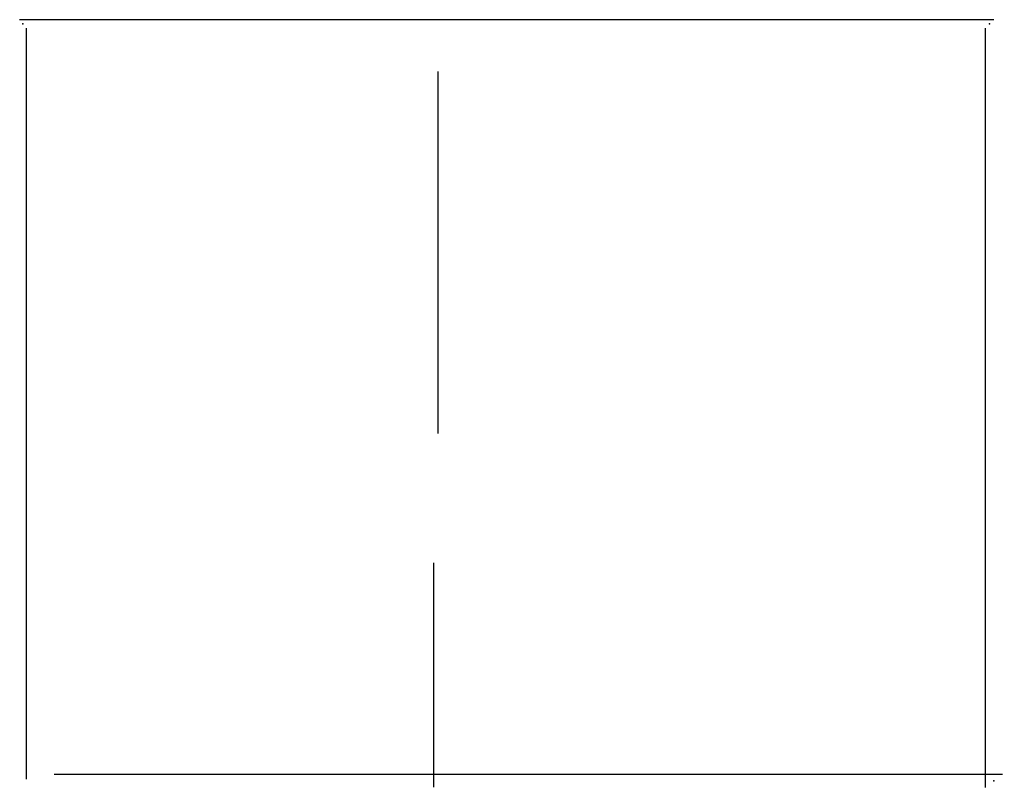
# Model space of a CAD drawing. Header units: metres. Extents: x -0.65 to 5.05, y -2.2 to 2.25.
import ezdxf

# ---------------------------------------------------------------- set-up
doc = ezdxf.new("R2010")
doc.units = ezdxf.units.M

msp = doc.modelspace()

# ---------------------------------------------------------------- linework, layer by layer
at = {"layer": 'ESQUINAS'}
for p in [(-0.631, 2.225), (4.975, 2.225), (5, -2.163)]:
    msp.add_point(p, dxfattribs=at)
at = {"layer": 'MUROS'}
for p, q in [((-0.65, 2.25), (5, 2.25)), ((-0.612, 2.2), (-0.612, -2.154)), ((4.95, 2.201), (4.95, -2.201)), ((1.775, 1.95), (1.775, -0.15)), ((1.75, -0.9), (1.75, -2.2)), ((-0.45, -2.125), (5.05, -2.125))]:
    msp.add_line(p, q, dxfattribs=at)

doc.saveas('drawing.dxf')
